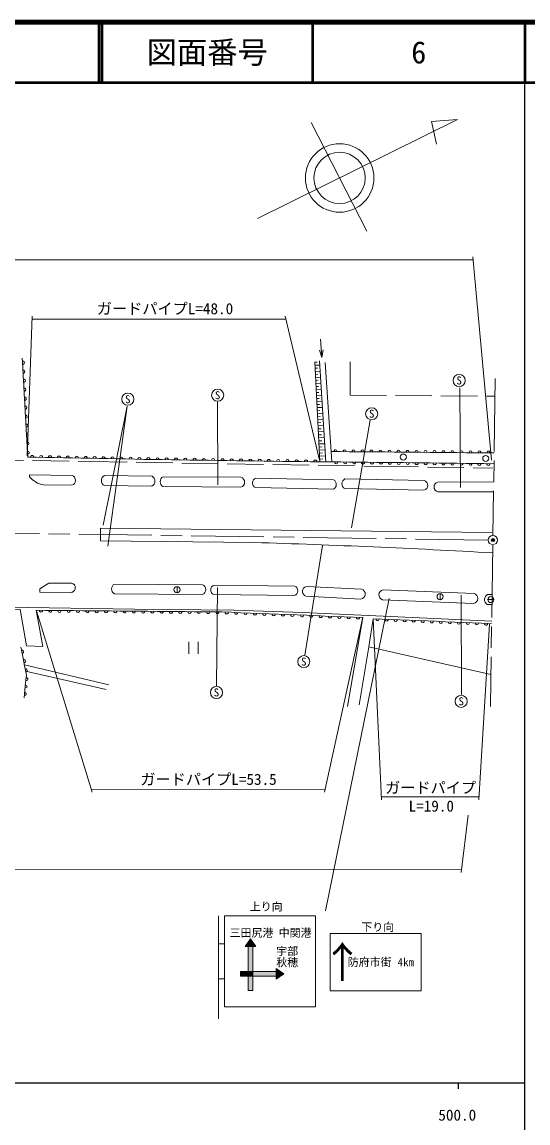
# Model space of a CAD drawing. Units: millimetres, scale not verified. Extents: x 40000 to 680000, y 20000 to 380000.
# Drawn here: x 496088 to 579500, y 198357 to 380000 of the extents above; entities that cross this region are included whole.
import ezdxf
from ezdxf.enums import TextEntityAlignment as Align

# ---------------------------------------------------------------- set-up
doc = ezdxf.new("R2010")
doc.units = ezdxf.units.MM
doc.header["$LTSCALE"] = 1000
doc.header["$PDMODE"] = 32
doc.header["$PDSIZE"] = 500
doc.linetypes.add('CHAIN', pattern=[18.5, 12, -1.5, 3.5, -1.5])
doc.linetypes.add('DASHED', pattern=[7.5, 6, -1.5])
for name, color, linetype, lineweight in [('M-BGD', 7, 'Continuous', 13), ('M-BGD-EXST', 7, 'Continuous', 13), ('M-BMK', 2, 'CHAIN', 13), ('M-BMK-SRVR', 3, 'Continuous', 13), ('M-STR-HTXT', 7, 'Continuous', 13), ('M-STR-STRC', 7, 'Continuous', 13), ('M-STR-STRD', 7, 'Continuous', 13), ('M-TTL', 2, 'Continuous', 140), ('M-TTL-BAND', 7, 'Continuous', 25), ('M-TTL-LINE', 7, 'Continuous', 50)]:
    doc.layers.add(name, color=color, linetype=linetype, lineweight=lineweight)
doc.layers.add('M-OTRS', color=6, linetype='Continuous')
doc.layers.add('M-TTL-TXT', color=7, linetype='Continuous')
doc.styles.add('ＭＳ ゴシック', font='')
doc.styles.get('ＭＳ ゴシック').set_extended_font_data('MS Gothic')

msp = doc.modelspace()

# ---------------------------------------------------------------- hatches: boundary and pattern name
at = {"layer": 'M-STR-STRC'}
for points in [[(533762, 228725), (532887, 227475), (533387, 227475), (534137, 227475), (534637, 227475)], [(534137, 227475), (533387, 227475), (533387, 223350), (534137, 223350)], [(538012, 223850), (538012, 223350), (538012, 222600), (538012, 222100), (539262, 222975)], [(533387, 222600), (533387, 223350), (532092, 223350), (532092, 222600)], [(534137, 223350), (533387, 223350), (533387, 222600), (534137, 222600)], [(534137, 222600), (533387, 222600), (533387, 220225), (534137, 220225)], [(538012, 223350), (534137, 223350), (534137, 222600), (538012, 222600)], [(539262, 222975), (538726, 223350), (538012, 223350), (538012, 222600), (538012, 222100)]]:
    msp.add_hatch(color=256, dxfattribs=at).paths.add_polyline_path(points)

# ---------------------------------------------------------------- linework, layer by layer
at = {"layer": 'M-BGD'}
for p, q in [((545540, 324676), (545309, 327667)), ((545540, 324676), (545149, 325849)), ((545540, 324676), (545747, 325896)), ((496212, 323045), (496131, 324527)), ((545201, 307425), (544337, 323930)), ((544340, 323865), (544744, 323886)), ((544366, 323366), (545180, 323409)), ((496292, 321563), (496212, 323045)), ((496373, 320081), (496292, 321563)), ((544393, 322867), (544802, 322888)), ((544419, 322367), (545244, 322411)), ((544445, 321868), (544861, 321890)), ((496454, 318599), (496373, 320081)), ((544471, 321369), (545308, 321412)), ((544497, 320869), (544919, 320891)), ((544523, 320370), (545372, 320414)), ((544549, 319871), (544977, 319893)), ((496534, 317117), (496454, 318599)), ((544576, 319371), (545436, 319416)), ((544602, 318872), (545035, 318895)), ((544628, 318373), (545500, 318418)), ((544654, 317873), (545093, 317896)), ((496615, 315634), (496534, 317117)), ((544680, 317374), (545564, 317420)), ((544706, 316875), (545151, 316898)), ((544732, 316375), (545627, 316422)), ((496695, 314152), (496615, 315634)), ((544759, 315876), (545209, 315900)), ((544785, 315377), (545691, 315424)), ((544811, 314878), (545267, 314901)), ((544837, 314378), (545755, 314426)), ((496776, 312670), (496695, 314152)), ((496857, 311188), (496776, 312670)), ((544863, 313879), (545325, 313903)), ((544889, 313380), (545819, 313428)), ((544915, 312880), (545383, 312905)), ((544942, 312381), (545883, 312430)), ((496937, 309706), (496857, 311188)), ((544968, 311882), (545441, 311906)), ((544994, 311382), (545947, 311432)), ((545020, 310883), (545499, 310908)), ((497018, 308224), (496937, 309706)), ((545046, 310384), (546011, 310434)), ((545072, 309884), (545557, 309910)), ((545098, 309385), (546074, 309436)), ((545125, 308886), (545615, 308911)), ((548517, 309124), (547033, 309137)), ((550000, 309112), (548517, 309124)), ((551483, 309099), (550000, 309112)), ((552966, 309086), (551483, 309099)), ((554449, 309074), (552966, 309086)), ((555932, 309061), (554449, 309074)), ((557415, 309048), (555932, 309061)), ((558898, 309036), (557415, 309048)), ((560381, 309023), (558898, 309036)), ((561865, 309010), (560381, 309023)), ((563348, 308997), (561865, 309010)), ((564831, 308985), (563348, 308997)), ((566314, 308972), (564831, 308985)), ((567797, 308959), (566314, 308972)), ((569280, 308947), (567797, 308959)), ((570763, 308934), (569280, 308947)), ((572246, 308921), (570763, 308934)), ((573919, 308907), (572246, 308921)), ((498491, 308195), (497018, 308224)), ((499965, 308167), (498491, 308195)), ((501438, 308138), (499965, 308167)), ((502911, 308109), (501438, 308138)), ((504385, 308080), (502911, 308109)), ((505858, 308051), (504385, 308080)), ((507331, 308022), (505858, 308051)), ((508805, 307993), (507331, 308022)), ((510278, 307964), (508805, 307993)), ((511751, 307935), (510278, 307964)), ((513225, 307906), (511751, 307935)), ((514698, 307877), (513225, 307906)), ((516171, 307848), (514698, 307877)), ((517645, 307819), (516171, 307848)), ((519175, 307797), (517645, 307819)), ((520706, 307775), (519175, 307797)), ((522237, 307753), (520706, 307775)), ((523768, 307731), (522237, 307753)), ((525299, 307710), (523768, 307731)), ((526830, 307688), (525299, 307710)), ((528361, 307666), (526830, 307688)), ((529892, 307644), (528361, 307666)), ((531423, 307622), (529892, 307644)), ((532954, 307600), (531423, 307622)), ((534485, 307578), (532954, 307600)), ((536016, 307556), (534485, 307578)), ((537547, 307534), (536016, 307556)), ((539077, 307512), (537547, 307534)), ((540608, 307490), (539077, 307512)), ((542139, 307468), (540608, 307490)), ((543670, 307447), (542139, 307468)), ((545201, 307425), (543670, 307447)), ((545151, 308386), (546138, 308438)), ((545177, 307887), (545674, 307913)), ((547147, 307435), (548622, 307418)), ((548622, 307418), (550098, 307401)), ((550098, 307401), (551573, 307384)), ((551573, 307384), (553048, 307367)), ((553048, 307367), (554524, 307351)), ((554524, 307351), (555999, 307334)), ((555999, 307334), (557475, 307317)), ((557475, 307317), (558950, 307300)), ((558950, 307300), (560425, 307283)), ((560425, 307283), (561901, 307266)), ((561901, 307266), (563376, 307249)), ((563376, 307249), (564852, 307233)), ((564852, 307233), (566327, 307216)), ((566327, 307216), (567802, 307199)), ((567802, 307199), (569278, 307182)), ((569278, 307182), (570753, 307165)), ((570753, 307165), (572228, 307148)), ((572228, 307148), (573893, 307129)), ((497339, 304983), (497344, 305310)), ((504331, 305201), (497344, 305310)), ((517531, 305079), (509702, 305168)), ((504305, 303561), (499608, 303635)), ((509683, 303508), (517512, 303419)), ((532175, 304892), (519335, 304981)), ((547466, 304486), (534619, 304769)), ((562371, 304348), (549334, 304627)), ((564651, 304095), (573850, 304114)), ((519324, 303341), (532163, 303252)), ((534584, 303189), (547431, 302907)), ((549300, 303028), (562337, 302749)), ((564654, 302495), (573827, 302514)), ((504320, 287437), (500479, 287446)), ((525815, 287156), (511326, 287276)), ((541050, 286941), (527741, 287109)), ((504317, 285897), (499028, 285910)), ((511313, 285676), (525802, 285556)), ((527721, 285529), (541030, 285362)), ((542883, 285262), (551961, 284802)), ((552043, 286410), (542965, 286870)), ((570613, 285704), (555586, 286334)), ((572840, 285553), (573582, 285534)), ((555517, 284696), (570544, 284066)), ((572799, 283923), (573559, 283904)), ((499969, 282926), (498437, 282940)), ((501500, 282913), (499969, 282926)), ((503032, 282899), (501500, 282913)), ((504564, 282886), (503032, 282899)), ((506096, 282872), (504564, 282886)), ((507628, 282858), (506096, 282872)), ((509160, 282845), (507628, 282858)), ((510692, 282831), (509160, 282845)), ((512224, 282818), (510692, 282831)), ((513756, 282804), (512224, 282818)), ((515287, 282791), (513756, 282804)), ((516819, 282777), (515287, 282791)), ((518351, 282763), (516819, 282777)), ((519883, 282750), (518351, 282763)), ((521415, 282736), (519883, 282750)), ((522947, 282723), (521415, 282736)), ((524479, 282709), (522947, 282723)), ((526011, 282696), (524479, 282709)), ((527543, 282682), (526011, 282696)), ((529075, 282668), (527543, 282682)), ((530621, 282607), (529075, 282668)), ((532168, 282546), (530621, 282607)), ((533714, 282486), (532168, 282546)), ((535261, 282425), (533714, 282486)), ((536808, 282364), (535261, 282425)), ((538354, 282303), (536808, 282364)), ((539901, 282242), (538354, 282303)), ((541448, 282181), (539901, 282242)), ((542994, 282120), (541448, 282181)), ((544541, 282059), (542994, 282120)), ((546087, 281998), (544541, 282059)), ((547634, 281937), (546087, 281998)), ((549181, 281876), (547634, 281937)), ((550727, 281815), (549181, 281876)), ((552274, 281754), (549730, 267094)), ((552274, 281754), (550727, 281815)), ((553964, 281559), (553290, 276907)), ((555454, 281497), (553964, 281559)), ((556943, 281434), (555454, 281497)), ((558432, 281372), (556943, 281434)), ((559921, 281309), (558432, 281372)), ((561410, 281247), (559921, 281309)), ((562900, 281184), (561410, 281247)), ((564389, 281122), (562900, 281184)), ((565878, 281059), (564389, 281122)), ((567367, 280997), (565878, 281059)), ((568856, 280934), (567367, 280997)), ((570346, 280872), (568856, 280934)), ((571835, 280809), (570346, 280872)), ((573513, 280739), (571835, 280809)), ((495899, 276866), (496204, 275318)), ((496204, 275318), (496510, 273769)), ((496479, 273923), (510413, 270669)), ((496510, 273769), (496816, 272220)), ((509960, 269848), (496685, 272881)), ((496686, 270982), (496556, 269743)), ((496816, 272220), (496686, 270982)), ((496556, 269743), (496426, 268504))]:
    msp.add_line(p, q, dxfattribs=at)
for points in [[(545136, 324105), (546202, 307440), (545201, 307425)], [(546202, 307440), (547147, 307435), (546054, 323815)], [(500479, 287446), (499028, 286476), (499028, 285910)], [(573519, 281159), (556819, 281934), (542325, 282556), (531011, 282964), (514640, 283133), (497063, 283430), (468171, 283877), (432636, 284319), (383374, 285155)], [(438367, 283785), (458852, 283499), (495775, 283048), (496832, 277055), (499520, 276969), (498437, 282940)], [(551656, 267325), (553290, 276907), (573392, 272330)]]:
    msp.add_lwpolyline(points, dxfattribs=at)
at = {"layer": 'M-BGD', "linetype": 'DASHED'}
for points in [[(550202, 323936), (550162, 318422), (574053, 318262)], [(380323, 309428), (403267, 308969), (427680, 308615), (454279, 308265), (482841, 307914), (507427, 307485), (555448, 306692), (573694, 306416)]]:
    msp.add_lwpolyline(points, dxfattribs=at)
at = {"layer": 'M-BGD'}
for centre, radius, start, end in [((496219, 323788), 252, 262.12845, 104.09836), ((496300, 322306), 252, 262.12947, 104.09721), ((496381, 320824), 252, 262.12947, 104.09721), ((496461, 319342), 252, 262.12845, 104.09836), ((496542, 317860), 252, 262.12947, 104.09721), ((496622, 316378), 252, 262.12947, 104.09721), ((496703, 314896), 252, 262.12845, 104.09836), ((496784, 313414), 252, 262.12947, 104.09721), ((496864, 311932), 252, 262.1276, 104.09908), ((496945, 310450), 252, 262.12658, 104.10023), ((497026, 308968), 252, 262.12947, 104.09721), ((547775, 309179), 252, 348.48434, 190.5352), ((549259, 309166), 252, 348.48622, 190.53332), ((550742, 309153), 252, 348.48622, 190.53332), ((552225, 309141), 252, 348.48622, 190.53332), ((553708, 309128), 252, 348.48643, 190.53543), ((555191, 309115), 252, 348.48434, 190.5352), ((556674, 309103), 252, 348.48622, 190.53332), ((558157, 309090), 252, 348.48622, 190.53332), ((559640, 309077), 252, 348.48643, 190.53543), ((561123, 309065), 252, 348.48434, 190.5352), ((562606, 309052), 252, 348.48434, 190.5352), ((564090, 309039), 252, 348.48622, 190.53332), ((565573, 309027), 252, 348.48622, 190.53332), ((567056, 309014), 252, 348.48643, 190.53543), ((568539, 309001), 252, 348.48434, 190.5352), ((570022, 308989), 252, 348.48622, 190.53332), ((571505, 308976), 252, 348.48622, 190.53332), ((572988, 308963), 252, 348.48643, 190.53543), ((497756, 308259), 250, 347.48644, 190.26219), ((499229, 308230), 250, 347.48849, 190.26248), ((500702, 308202), 250, 347.48828, 190.26036), ((502176, 308173), 250, 347.48641, 190.26223), ((503649, 308144), 250, 347.48641, 190.26223), ((505122, 308115), 250, 347.48828, 190.26036), ((506595, 308086), 250, 347.48641, 190.26223), ((508069, 308057), 250, 347.48641, 190.26223), ((509542, 308028), 250, 347.48849, 190.26248), ((511015, 307999), 250, 347.48641, 190.26223), ((512489, 307970), 250, 347.48641, 190.26223), ((513962, 307941), 250, 347.48759, 190.26109), ((515435, 307912), 250, 347.48832, 190.26032), ((516909, 307883), 250, 347.48644, 190.26219), ((518411, 307850), 258, 349.94936, 188.40928), ((519941, 307828), 258, 349.94936, 188.40928), ((521472, 307806), 258, 349.94936, 188.40928), ((523003, 307784), 258, 349.94936, 188.40928), ((524534, 307762), 258, 349.94936, 188.40928), ((526065, 307740), 258, 349.94747, 188.41116), ((527596, 307718), 258, 349.94747, 188.41116), ((529127, 307696), 258, 349.94952, 188.41136), ((530658, 307674), 258, 349.94952, 188.41136), ((532189, 307652), 258, 349.94841, 188.41244), ((533720, 307630), 258, 349.94952, 188.41136), ((535251, 307609), 258, 349.94936, 188.40928), ((536782, 307587), 258, 349.94824, 188.41035), ((538313, 307565), 258, 349.94936, 188.40928), ((539843, 307543), 258, 349.94936, 188.40928), ((541374, 307521), 258, 349.94636, 188.41224), ((542905, 307499), 258, 349.94747, 188.41116), ((544436, 307477), 258, 349.94747, 188.41116), ((547884, 307377), 251, 168.02854, 10.662), ((549359, 307360), 251, 168.02854, 10.662), ((550835, 307344), 251, 168.02854, 10.662), ((552310, 307327), 251, 168.02854, 10.662), ((553786, 307310), 251, 168.02852, 10.66202), ((555261, 307293), 251, 168.02969, 10.66088), ((556736, 307276), 251, 168.02969, 10.66088), ((558212, 307259), 251, 168.02969, 10.66088), ((559687, 307242), 251, 168.02854, 10.662), ((561163, 307226), 251, 168.02876, 10.66412), ((562638, 307209), 251, 168.02854, 10.662), ((564113, 307192), 251, 168.02854, 10.662), ((565589, 307175), 251, 168.02854, 10.662), ((567064, 307158), 251, 168.02852, 10.66202), ((568539, 307141), 251, 168.02969, 10.66088), ((570015, 307124), 251, 168.02969, 10.66088), ((571490, 307108), 251, 168.02969, 10.66088), ((572966, 307091), 251, 168.02854, 10.662), ((504041, 304386), 866, 287.76593, 70.44735), ((510083, 304334), 917, 114.5603, 244.13981), ((500193, 307202), 3615, 217.87284, 260.69198), ((517056, 304255), 952, 298.66096, 60.03984), ((519818, 304158), 954, 120.37162, 238.83532), ((531936, 304074), 852, 285.47204, 73.7349), ((534921, 303972), 852, 110.7439, 246.73923), ((546995, 303707), 911, 298.639, 58.84413), ((549696, 303819), 885, 114.09695, 243.45347), ((562188, 303552), 817, 280.51974, 77.02997), ((564829, 303295), 819, 102.53262, 257.70086), ((504044, 286668), 818, 289.48509, 70.24926), ((511774, 286472), 920, 119.12573, 239.92815), ((525540, 286358), 844, 288.06418, 70.98971), ((528044, 286315), 850, 110.87873, 247.68085), ((540700, 286156), 860, 292.58968, 65.96991), ((543164, 286054), 840, 103.69429, 250.49965), ((551859, 285613), 818, 277.19133, 77.00186), ((555768, 285506), 848, 102.38331, 252.81572), ((570394, 284893), 840, 280.29431, 74.90472), ((573250, 284727), 922, 116.46021, 240.6754), ((499202, 282892), 259, 170.29345, 8.68999), ((500734, 282878), 259, 170.29345, 8.68999), ((502266, 282865), 259, 170.29473, 8.69098), ((503798, 282851), 259, 170.29362, 8.69207), ((505330, 282837), 259, 170.2936, 8.69208), ((506862, 282824), 259, 170.29362, 8.69207), ((508394, 282810), 259, 170.29345, 8.68999), ((509925, 282797), 259, 170.29345, 8.68999), ((511457, 282783), 259, 170.29362, 8.69207), ((512989, 282770), 259, 170.29473, 8.69098), ((514521, 282756), 259, 170.29362, 8.69207), ((516053, 282742), 259, 170.2936, 8.69208), ((517585, 282729), 259, 170.29345, 8.68999), ((519117, 282715), 259, 170.29345, 8.68999), ((520649, 282702), 259, 170.29362, 8.69207), ((522181, 282688), 259, 170.29362, 8.69207), ((523713, 282675), 259, 170.29473, 8.69098), ((525244, 282661), 259, 170.29362, 8.69207), ((526776, 282647), 259, 170.29343, 8.69001), ((528308, 282634), 259, 170.29345, 8.68999), ((529846, 282599), 261, 169.12681, 6.3589), ((531393, 282538), 261, 169.12688, 6.35883), ((532940, 282477), 261, 169.12799, 6.35781), ((534486, 282416), 261, 169.12681, 6.3589), ((536033, 282355), 261, 169.12688, 6.35883), ((537579, 282294), 261, 169.1287, 6.35702), ((539126, 282233), 261, 169.12877, 6.35694), ((540673, 282172), 261, 169.12987, 6.35593), ((542219, 282111), 261, 169.1287, 6.35702), ((543766, 282050), 261, 169.12688, 6.35883), ((545313, 281989), 261, 169.12681, 6.3589), ((546859, 281928), 261, 169.12688, 6.35883), ((548406, 281867), 261, 169.12681, 6.3589), ((549952, 281806), 261, 169.12681, 6.3589), ((551499, 281745), 261, 169.12688, 6.35883), ((554707, 281481), 253, 166.85106, 8.34326), ((556196, 281418), 253, 166.85106, 8.34326), ((557685, 281356), 253, 166.84901, 8.343), ((559175, 281293), 253, 166.84901, 8.343), ((560664, 281231), 253, 166.84901, 8.343), ((562153, 281168), 253, 166.85015, 8.34195), ((563642, 281106), 253, 166.84901, 8.343), ((565131, 281043), 253, 166.85015, 8.34195), ((566621, 280981), 253, 166.84901, 8.343), ((568110, 280918), 253, 166.85015, 8.34195), ((569599, 280856), 253, 166.84901, 8.343), ((571088, 280793), 253, 166.84901, 8.343), ((572577, 280731), 253, 166.84901, 8.343), ((496085, 276099), 265, 273.66651, 108.66081), ((496391, 274550), 265, 273.66651, 108.66081), ((496697, 273001), 265, 273.66465, 108.66267), ((496828, 271593), 222, 243.38435, 104.66193), ((496569, 269115), 222, 243.38613, 104.66015), ((496699, 270354), 222, 243.38648, 104.66254)]:
    msp.add_arc(centre, radius, start, end, dxfattribs=at)
at = {"layer": 'M-BGD-EXST'}
for p, q in [((568246, 319673), (568362, 303194)), ((528340, 317363), (528388, 303659)), ((553499, 314311), (550383, 296545)), ((545645, 293643), (542698, 275564)), ((521639, 286834), (521639, 285834)), ((528334, 286695), (528168, 270476)), ((565014, 285696), (565014, 284696)), ((568497, 285424), (568549, 269060)), ((572879, 284716), (573879, 284716)), ((523611, 277745), (523611, 275745)), ((525111, 277745), (525111, 275745))]:
    msp.add_line(p, q, dxfattribs=at)
msp.add_lwpolyline([(510257, 293508), (513423, 316630), (509448, 296978)], dxfattribs=at)
for centre, radius in [((568154, 320861), 1000), ((513518, 317765), 1000), ((528338, 318424), 1000), ((553738, 315371), 1000), ((558957, 308228), 500), ((572534, 307990), 500), ((521639, 286334), 500), ((565014, 285196), 500), ((573379, 284716), 500), ((542533, 274469), 1000), ((528140, 269392), 1000), ((568489, 267921), 1000)]:
    msp.add_circle(centre, radius, dxfattribs=at)
at = {"layer": 'M-BMK'}
for p, q in [((574095, 321161), (573722, 295269)), ((572962, 294530), (474291, 295939)), ((573701, 293769), (573317, 267098))]:
    msp.add_line(p, q, dxfattribs=at)
at = {"layer": 'M-BMK-SRVR'}
msp.add_line((543760, 363433), (552959, 345472), dxfattribs=at)
msp.add_lwpolyline([(534906, 347566), (567895, 363900), (563622, 363614), (564399, 359852)], dxfattribs=at)
for centre, radius in [((548451, 354273), 5651), ((548451, 354273), 4232), ((573711, 294519), 750)]:
    msp.add_circle(centre, radius, dxfattribs=at)
at = {"layer": 'M-OTRS'}
msp.add_point((573711, 294519), dxfattribs=at)
at = {"layer": 'M-STR-HTXT'}
for p, q in [((570433, 340744), (383046, 340736)), ((573481, 307734), (570387, 341242)), ((496928, 308444), (497741, 331493)), ((497724, 330993), (539613, 330987)), ((545155, 307705), (539497, 331473)), ((498478, 282847), (507670, 252919)), ((552255, 281791), (545957, 252926)), ((553964, 281559), (555338, 251692)), ((573156, 280676), (571380, 251685)), ((507523, 253397), (546064, 253414)), ((555315, 252191), (571411, 252184)), ((569632, 249153), (568495, 239707)), ((568555, 240204), (404784, 240307))]:
    msp.add_line(p, q, dxfattribs=at)
at = {"layer": 'M-STR-STRC'}
for p, q in [((556607, 284885), (546133, 233358)), ((528493, 232524), (528493, 215524)), ((529493, 232524), (529493, 217524)), ((529493, 232524), (544493, 232524)), ((544493, 232524), (544493, 217524)), ((546902, 229637), (561902, 229637)), ((546902, 229637), (546902, 220137)), ((561902, 229637), (561902, 220137)), ((528493, 227899), (529493, 227899)), ((533762, 228725), (532887, 227475)), ((532887, 227475), (534637, 227475)), ((533387, 227475), (533387, 221659)), ((534637, 227475), (533762, 228725)), ((534137, 227475), (534137, 220225)), ((538012, 223850), (538012, 222100)), ((539262, 222975), (538012, 223850)), ((528493, 222149), (529493, 222149)), ((538012, 223350), (532092, 223350)), ((532092, 223350), (532092, 222600)), ((538012, 222600), (532092, 222600)), ((533387, 220225), (533387, 221659)), ((538012, 222100), (539262, 222975)), ((534137, 220225), (533387, 220225)), ((561902, 220137), (546902, 220137)), ((529493, 217524), (544493, 217524))]:
    msp.add_line(p, q, dxfattribs=at)
at = {"layer": 'M-STR-STRD'}
msp.add_lwpolyline([(573541, 295802), (509008, 296485), (509008, 294401), (534371, 294131)], dxfattribs=at)
msp.add_arc((482939, -1345371), 1640309, 86.82876, 88.20319, dxfattribs=at)
at = {"layer": 'M-TTL'}
msp.add_line((680000, 380000), (40000, 380000), dxfattribs=at)
at = {"layer": 'M-TTL-BAND'}
for p, q in [((579000, 20000), (579000, 370000)), ((40000, 205000), (579000, 205000)), ((568000, 205000), (568000, 204000))]:
    msp.add_line(p, q, dxfattribs=at)
at = {"layer": 'M-TTL-LINE'}
for p, q in [((508747, 380000), (508747, 370000)), ((509247, 380000), (509247, 370000)), ((543997, 380000), (543997, 370000)), ((579000, 380000), (579000, 370000)), ((40000, 370000), (680000, 370000))]:
    msp.add_line(p, q, dxfattribs=at)

# ---------------------------------------------------------------- texts
at = {"layer": 'M-BGD-EXST', "style": 'ＭＳ ゴシック'}
for p in [(568154, 320861), (513518, 317765), (528338, 318424), (553738, 315371), (542533, 274469), (528140, 269392), (568489, 267921)]:
    msp.add_text('S', height=1320, dxfattribs=at).set_placement(p, align=Align.MIDDLE_CENTER)
at = {"layer": 'M-STR-HTXT', "style": 'ＭＳ ゴシック'}
for s, p in [('ガードパイプL=48.0', (519658, 332707)), ('ガードパイプL=53.5', (526834, 255055)), ('ガードパイプ', (563443, 253672)), ('L=19.0', (563561, 250645))]:
    msp.add_text(s, height=1833, dxfattribs=at).set_placement(p, align=Align.MIDDLE_CENTER)
at = {"layer": 'M-STR-STRC', "style": 'ＭＳ ゴシック'}
for s, height, p in [('上り向', 1320, (536346, 234052)), ('下り向', 1320, (554735, 230685)), ('三田尻港 中関港', 1320, (537068, 229725)), ('宇部', 1320, (539812, 226691)), ('↑', 5132, (548902, 224887)), ('秋穂', 1320, (539812, 224850)), ('防府市街', 1320, (553402, 224887)), (' 4km', 1320, (558902, 224887))]:
    msp.add_text(s, height=height, dxfattribs=at).set_placement(p, align=Align.MIDDLE_CENTER)
at = {"layer": 'M-TTL-BAND', "style": 'ＭＳ ゴシック'}
msp.add_text('500.0', height=1833, dxfattribs=at).set_placement((567844, 198195), align=Align.BOTTOM_CENTER)
at = {"layer": 'M-TTL-TXT', "style": 'ＭＳ ゴシック'}
for s, p in [('図面番号', (526622, 375000)), ('6', (561497, 375000))]:
    msp.add_text(s, height=3666, dxfattribs=at).set_placement(p, align=Align.MIDDLE_CENTER)

doc.saveas('drawing.dxf')
